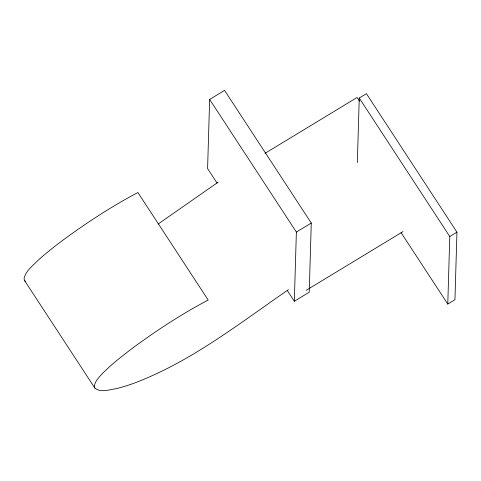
<?xml version="1.0" encoding="UTF-8"?>
<svg xmlns="http://www.w3.org/2000/svg" width="481" height="481" viewBox="0 0 481 481"><rect width="100%" height="100%" fill="white"/><g stroke="black" fill="none" stroke-linecap="round" stroke-linejoin="round"><path stroke-width="0.72" d="M287.331 290.572L294.324 301.262L309.223 292.226L311.273 223.034L224.549 90.386L209.65 99.423L207.594 168.615L217.051 183.075M294.324 301.262L296.374 232.07L209.65 99.423M357.341 162.596L359.253 98.04L366.42 93.693L456.95 232.161L454.948 299.717L447.781 304.064L401.082 232.642M447.781 304.064L449.783 236.508L359.253 98.04M218.103 182.209L158.051 224.086M288.384 289.706C239.051 323.671 191.089 361.604 134.542 383.014A148.118 32.648 -33.2 0 1 115.638 388.786C109.049 389.67 100.487 393.013 94.835 388.059L24.555 280.567L24.05 278.661C25.511 271.134 32.371 266.221 37.362 260.949C45.689 253.361 54.575 246.404 63.6 239.67C87.271 222.324 111.929 206.223 137.915 192.544L208.195 300.042C182.209 313.72 157.552 329.822 133.88 347.162C123.13 355.231 112.47 363.504 102.928 372.997C99.513 376.894 95.094 380.754 94.33 386.159L94.835 388.059M265.049 153.313L357.106 97.481L359.481 101.106M296.374 232.07L311.273 223.034M306.114 290.362L403.054 231.565M449.783 236.508L456.95 232.161M24.555 280.567L25.529 281.475"/></g></svg>
